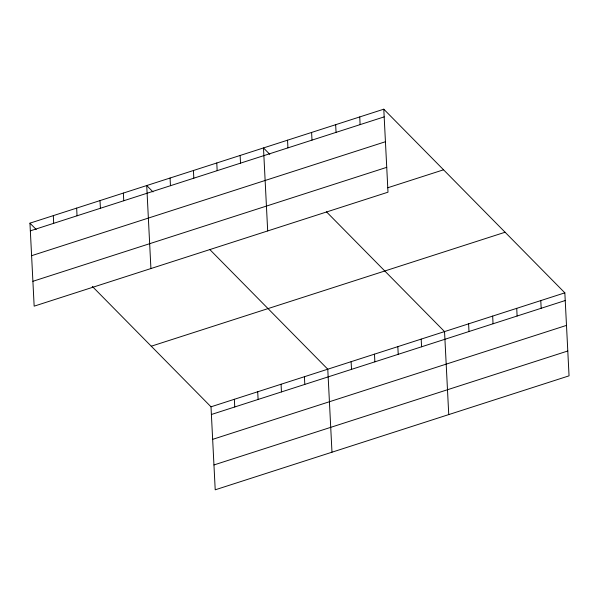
<?xml version="1.0" encoding="UTF-8"?>
<svg xmlns="http://www.w3.org/2000/svg" width="599" height="599" viewBox="0 0 599 599"><rect width="100%" height="100%" fill="white"/><g stroke="black" fill="none" stroke-linecap="round" stroke-linejoin="round"><path stroke-width="0.9" d="M383.787 109.19L387.995 192.189L34.158 306.156L29.95 223.157L383.787 109.19L564.842 292.844L569.05 375.843L215.213 489.81L211.005 406.811L92.291 286.389M30.339 230.84L384.176 116.872M31.597 255.691L385.434 141.731M32.893 281.298L386.729 167.338M387.68 187.787L443.537 169.802M151.262 346.207L505.099 232.24M211.005 406.811L564.842 292.844M211.395 414.493L565.231 300.526M212.66 439.344L566.497 325.384M213.955 464.951L567.792 350.992M269.775 154.317L263.485 147.938L267.686 230.937M326.47 211.829L444.54 331.591L448.748 414.59M153.007 191.927L146.718 185.548L150.918 268.547M209.702 249.439L327.773 369.201L331.981 452.2M29.95 223.157L36.239 229.537M540.785 300.593L541.174 308.275M516.727 308.343L517.109 316.025M492.663 316.092L493.052 323.774M468.605 323.842L468.995 331.524M421.187 339.116L421.576 346.799M397.833 346.634L398.223 354.316M374.48 354.159L374.869 361.841M359.729 116.94L360.119 124.622M351.126 361.676L351.516 369.358M335.665 124.689L336.054 132.372M311.607 132.439L311.997 140.121M304.419 376.726L304.809 384.408M287.542 140.188L287.932 147.871M281.066 384.244L281.455 391.926M257.712 391.768L258.102 399.451M240.132 155.463L240.521 163.145M234.359 399.286L234.748 406.968M216.778 162.98L217.167 170.663M193.425 170.505L193.814 178.188M170.071 178.03L170.46 185.712M123.364 193.073L123.753 200.755M100.011 200.59L100.4 208.272M76.657 208.115L77.046 215.797M53.304 215.633L53.693 223.315"/></g></svg>
